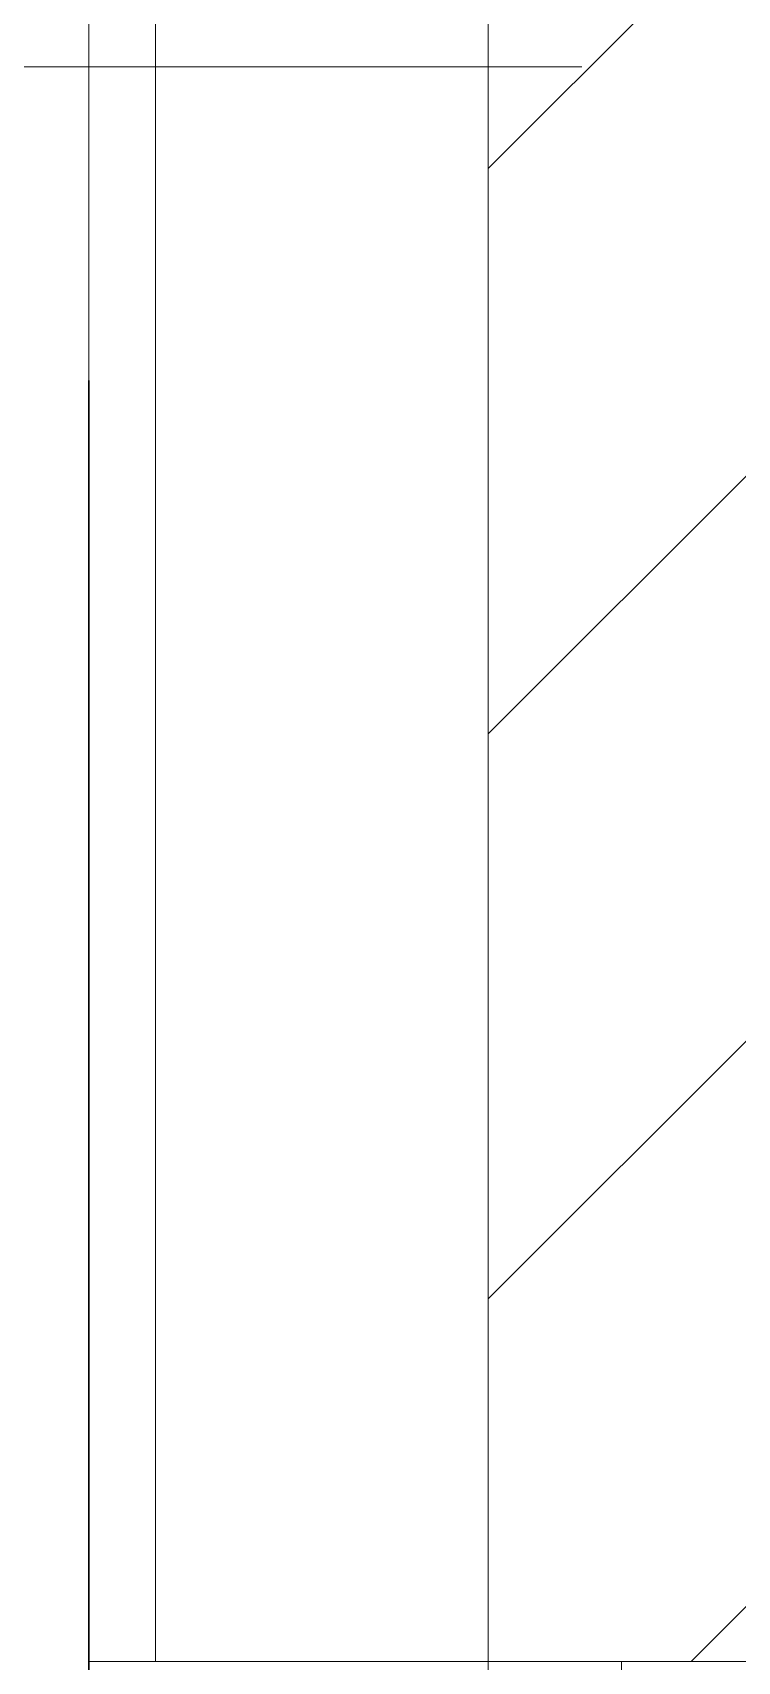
# Model space of a CAD drawing. Header units: millimetres. Extents: x -4000 to 187956, y -58990 to 162485.
# Drawn here: x -42 to 487, y 80214 to 81436 of the extents above; entities that cross this region are included whole.
import ezdxf

# ---------------------------------------------------------------- set-up
doc = ezdxf.new("R2010")
doc.units = ezdxf.units.MM
doc.linetypes.add('Grid Line', pattern=[2222.5, 1270, -317.5, 317.5, -317.5])
doc.linetypes.add('Grid Line 12_5mm', pattern=[2150, 1250, -300, 300, -300])
for name, color, linetype, lineweight in [('A-GLAZ', 151, 'Continuous', 13), ('A-WALL', 113, 'Continuous', 13), ('A-WALL-PATT', 111, 'Continuous', 13), ('S-GRID', 1, 'Continuous', 30)]:
    doc.layers.add(name, color=color, linetype=linetype, lineweight=lineweight)

# ---------------------------------------------------------------- blocks, each defined once
blk = doc.blocks.new('WAF - 1240x600-V664-0_000')
at = {"layer": 'A-GLAZ', "color": 163, "lineweight": 15}
for p, q in [((-570, 0), (-620, 0)), ((-570, -100), (-620, -100))]:
    blk.add_line(p, q, dxfattribs=at)
at = {"layer": 'A-GLAZ', "color": 174, "lineweight": 15}
for p, q in [((-620, 0), (620, 0)), ((-620, -100), (-620, 0)), ((620, -100), (-620, -100))]:
    blk.add_line(p, q, dxfattribs=at)
at = {"layer": 'A-GLAZ', "color": 161, "lineweight": 15}
blk.add_line((-620, -100), (-620, 0), dxfattribs=at)
blk = doc.blocks.new('CMF2_NHAXUONG_A_rvt-1-0_000')
at = {"layer": 'A-WALL-PATT', "lineweight": 9}
h = blk.add_hatch(dxfattribs=at)
h.set_pattern_fill('FP_13', color=250, style=0, pattern_type=2)
h.set_pattern_definition([(45, (0, 0), (-212.132, 212.132), [])])
h.paths.add_polyline_path([(499.8, 60847.9), (499.8, 66561.6), (299.8, 66561.6), (300, 60847.9)])
h.paths.add_polyline_path([(499.8, 70281.6), (499.8, 73928.8), (299.8, 73928.8), (299.8, 70281.6)])
h.paths.add_polyline_path([(499.8, 75968.8), (499.8, 78973.6), (299.8, 78973.6), (299.8, 75968.8)])
h.paths.add_polyline_path([(299.8, 80213.6), (499.8, 80213.6), (499.8, 118849.6), (299.8, 118849.6), (299.8, 82514.6)])
at = {"layer": 'A-WALL', "color": 90, "lineweight": 15}
for p, q in [((0, 119575), (0, 80213.6)), ((50, 119575), (50, 80213.6)), ((299.8, 80213.6), (299.8, 118849.6)), ((299.8, 118849.6), (299.8, 80213.6)), ((0, 80213.6), (299.8, 80213.6)), ((299.8, 80213.6), (499.8, 80213.6))]:
    blk.add_line(p, q, dxfattribs=at)
at = {"layer": 'A-WALL', "color": 35, "lineweight": 15}
for p, q in [((0, 119575), (0, 60547.9)), ((0, 80213.6), (299.8, 80213.6)), ((399.8, 80213.6), (499.8, 80213.6))]:
    blk.add_line(p, q, dxfattribs=at)
at = {"layer": 'A-WALL', "color": 53, "lineweight": 15}
blk.add_line((299.8, 80213.6), (399.8, 80213.6), dxfattribs=at)
at = {"layer": 'S-GRID', "linetype": 'Grid Line 12_5mm', "lineweight": 9}
for p, q in [((0, 161185.2), (0, -16487.4)), ((-879.9, 81410.6), (183585.4, 81410.6))]:
    blk.add_line(p, q, dxfattribs=at)
at = {"layer": 'A-GLAZ', "color": 250, "lineweight": 9, "rotation": 270}
blk.add_blockref('WAF - 1240x600-V664-0_000', (399.8, 79593.6), dxfattribs=at)

msp = doc.modelspace()

# ---------------------------------------------------------------- block references
at = {"lineweight": 5}
msp.add_blockref('CMF2_NHAXUONG_A_rvt-1-0_000', (0, 0), dxfattribs=at)

# ---------------------------------------------------------------- next in the draw order: linework, layer by layer
at = {"layer": 'S-GRID', "linetype": 'Grid Line'}
msp.add_line((0, 161185.2), (0, -16487.4), dxfattribs=at)

doc.saveas('drawing.dxf')
